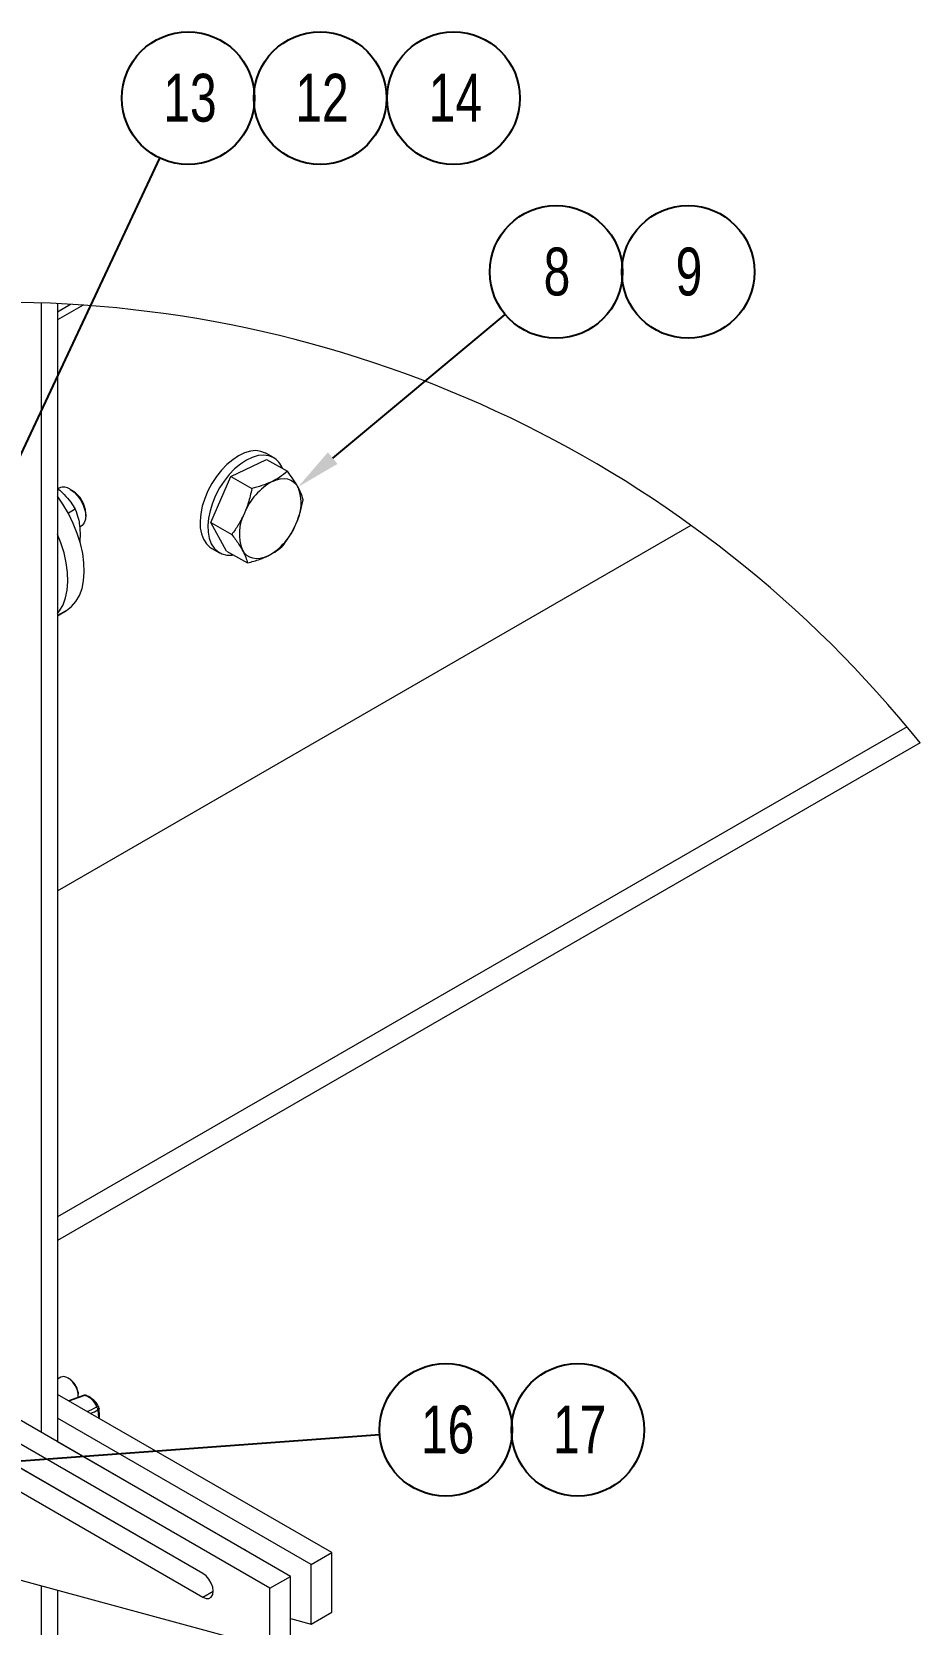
# Model space of a CAD drawing. Header units: millimetres. Extents: x 5983 to 6824, y 1301 to 1895.
# Drawn here: x 6210.9 to 6275.9, y 1460.8 to 1577.3 of the extents above; entities that cross this region are included whole.
import ezdxf

# ---------------------------------------------------------------- set-up
doc = ezdxf.new("R2010")
doc.units = ezdxf.units.MM
doc.linetypes.add('SLD-Sólida', pattern=[0])
doc.layers.add('FORMATO', color=90, linetype='SLD-Sólida')
doc.styles.add('SLDTEXTSTYLE5', font='TXT', dxfattribs={"width": 0.75})

msp = doc.modelspace()

# ---------------------------------------------------------------- linework, layer by layer
at = {"linetype": 'SLD-Sólida', "lineweight": 18}
for p, q in [((6211.61, 1557.46), (6211.61, 1474.84)), ((6212.8, 1557.41), (6212.8, 1474.15)), ((6212.8, 1556.81), (6213.75, 1557.36)), ((6214.67, 1557.3), (6212.8, 1556.22)), ((6226.47, 1546.48), (6226.04, 1546.27)), ((6226.9, 1546.61), (6226.47, 1546.48)), ((6227.3, 1546.65), (6226.9, 1546.61)), ((6227.67, 1546.6), (6227.3, 1546.65)), ((6228, 1546.47), (6227.67, 1546.6)), ((6228.59, 1546.14), (6228.02, 1546.46)), ((6225.19, 1545.63), (6224.79, 1545.22)), ((6225.61, 1545.99), (6225.19, 1545.63)), ((6225.75, 1545.31), (6225.35, 1544.9)), ((6225.47, 1544.75), (6228.07, 1546.01)), ((6226.04, 1546.27), (6225.61, 1545.99)), ((6226.18, 1545.67), (6225.75, 1545.31)), ((6226.61, 1545.95), (6226.18, 1545.67)), ((6227.04, 1546.16), (6226.61, 1545.95)), ((6227.46, 1546.29), (6227.04, 1546.16)), ((6227.86, 1546.33), (6227.46, 1546.29)), ((6228.24, 1546.28), (6227.86, 1546.33)), ((6228.07, 1546.01), (6229.61, 1545.15)), ((6228.57, 1546.15), (6228.24, 1546.28)), ((6224.08, 1544.24), (6223.79, 1543.7)), ((6224.01, 1541.4), (6225.47, 1544.75)), ((6224.42, 1544.75), (6224.08, 1544.24)), ((6224.79, 1545.22), (6224.42, 1544.75)), ((6224.98, 1544.43), (6224.65, 1543.92)), ((6225.35, 1544.9), (6224.98, 1544.43)), ((6225.47, 1544.75), (6227, 1543.88)), ((6228.51, 1544.4), (6228.8, 1544.52)), ((6228.8, 1544.52), (6229.08, 1544.59)), ((6229.08, 1544.59), (6229.36, 1544.61)), ((6229.36, 1544.61), (6229.61, 1544.58)), ((6229.61, 1544.58), (6229.85, 1544.5)), ((6229.85, 1544.5), (6230.06, 1544.38)), ((6230.06, 1544.38), (6230.24, 1544.2)), ((6230.24, 1544.2), (6230.38, 1543.99)), ((6213.19, 1542.74), (6212.8, 1543.31)), ((6212.93, 1543.9), (6212.84, 1543.85)), ((6213.91, 1543.72), (6213.73, 1543.82)), ((6213.73, 1543.82), (6214.01, 1543.62)), ((6214.01, 1543.62), (6214.27, 1543.35)), ((6214.27, 1543.35), (6214.5, 1543.02)), ((6214.5, 1543.02), (6214.68, 1542.66)), ((6223.56, 1543.14), (6223.38, 1542.58)), ((6223.79, 1543.7), (6223.56, 1543.14)), ((6224.36, 1543.38), (6224.13, 1542.82)), ((6224.65, 1543.92), (6224.36, 1543.38)), ((6213.6, 1542.05), (6213.19, 1542.74)), ((6214.1, 1542.36), (6213.59, 1542.07)), ((6213.95, 1541.33), (6213.6, 1542.05)), ((6214.68, 1542.66), (6214.8, 1542.3)), ((6214.8, 1542.3), (6214.86, 1541.95)), ((6214.86, 1541.95), (6214.84, 1541.63)), ((6214.86, 1541.86), (6214.86, 1542.07)), ((6223.27, 1542.03), (6223.22, 1541.5)), ((6223.38, 1542.58), (6223.27, 1542.03)), ((6223.95, 1542.26), (6223.84, 1541.71)), ((6224.13, 1542.82), (6223.95, 1542.26)), ((6212.8, 1514.45), (6259.13, 1541.19)), ((6214.24, 1540.6), (6213.95, 1541.33)), ((6214.47, 1539.86), (6214.24, 1540.6)), ((6214.42, 1541.07), (6214.53, 1541.13)), ((6214.6, 1541.18), (6214.53, 1541.13)), ((6214.75, 1541.37), (6214.6, 1541.18)), ((6214.84, 1541.63), (6214.75, 1541.37)), ((6223.22, 1541.5), (6223.24, 1541)), ((6223.24, 1541), (6223.32, 1540.56)), ((6223.84, 1541.71), (6223.79, 1541.18)), ((6223.79, 1541.18), (6223.81, 1540.68)), ((6223.81, 1540.68), (6223.89, 1540.24)), ((6224.01, 1541.4), (6225.54, 1540.53)), ((6225.16, 1539.31), (6224.01, 1541.4)), ((6213.05, 1539.91), (6212.8, 1540.52)), ((6213.28, 1539.17), (6213.05, 1539.91)), ((6214.64, 1539.14), (6214.47, 1539.86)), ((6223.32, 1540.56), (6223.47, 1540.17)), ((6223.47, 1540.17), (6223.68, 1539.84)), ((6223.68, 1539.84), (6223.94, 1539.59)), ((6223.89, 1540.24), (6224.04, 1539.84)), ((6223.94, 1539.59), (6224.08, 1539.5)), ((6224.04, 1539.84), (6224.25, 1539.52)), ((6224.08, 1539.5), (6224.64, 1539.18)), ((6224.25, 1539.52), (6224.51, 1539.27)), ((6213.44, 1538.45), (6213.28, 1539.17)), ((6213.53, 1537.75), (6213.44, 1538.45)), ((6214.73, 1538.44), (6214.64, 1539.14)), ((6214.75, 1537.77), (6214.73, 1538.44)), ((6224.51, 1539.27), (6224.82, 1539.1)), ((6224.82, 1539.1), (6225.18, 1539.01)), ((6225.16, 1539.31), (6226.69, 1538.44)), ((6225.18, 1539.01), (6225.57, 1539.01)), ((6225.57, 1539.01), (6225.67, 1539.02)), ((6226.46, 1539.15), (6226.32, 1539.37)), ((6226.64, 1538.98), (6226.46, 1539.15)), ((6226.85, 1538.85), (6226.64, 1538.98)), ((6227.09, 1538.78), (6226.85, 1538.85)), ((6227.34, 1538.75), (6227.09, 1538.78)), ((6227.62, 1538.77), (6227.34, 1538.75)), ((6227.9, 1538.84), (6227.62, 1538.77)), ((6228.19, 1538.96), (6227.9, 1538.84)), ((6213.56, 1537.08), (6213.53, 1537.75)), ((6214.59, 1536.57), (6214.71, 1537.14)), ((6214.71, 1537.14), (6214.75, 1537.77)), ((6213.39, 1535.88), (6213.51, 1536.45)), ((6213.51, 1536.45), (6213.56, 1537.08)), ((6214.15, 1535.62), (6214.4, 1536.06)), ((6214.4, 1536.06), (6214.59, 1536.57)), ((6212.8, 1534.58), (6213.46, 1534.97)), ((6213.46, 1534.97), (6212.8, 1534.59)), ((6212.8, 1534.74), (6212.95, 1534.93)), ((6212.95, 1534.93), (6213.2, 1535.37)), ((6213.2, 1535.37), (6213.39, 1535.88)), ((6213.46, 1534.97), (6213.83, 1535.25)), ((6213.83, 1535.25), (6214.15, 1535.62)), ((6274.91, 1526.46), (6212.8, 1490.61)), ((6275.87, 1525.28), (6212.8, 1488.88)), ((6228.33, 1463.46), (6152.91, 1506.99)), ((6229.83, 1464.32), (6154.41, 1507.85)), ((6213.03, 1478.89), (6212.8, 1478.75)), ((6213.07, 1478.9), (6213.03, 1478.89)), ((6213.26, 1478.93), (6213.07, 1478.9)), ((6213.48, 1478.88), (6213.26, 1478.93)), ((6213.7, 1478.74), (6213.48, 1478.88)), ((6213.66, 1478.78), (6213.57, 1478.83)), ((6213.92, 1478.53), (6213.7, 1478.74)), ((6214.1, 1478.28), (6213.92, 1478.53)), ((6214.23, 1477.99), (6214.1, 1478.28)), ((6214.31, 1477.7), (6214.23, 1477.99)), ((6214.31, 1477.79), (6214.32, 1477.64)), ((6232.85, 1466.06), (6212.8, 1477.63)), ((6214.67, 1477.55), (6213.6, 1477.17)), ((6214.72, 1477.54), (6213.63, 1477.15)), ((6214.32, 1477.44), (6214.31, 1477.7)), ((6214.32, 1477.53), (6214.32, 1477.64)), ((6214.32, 1477.43), (6214.32, 1477.44)), ((6215.81, 1476.71), (6215.81, 1476.71)), ((6215.84, 1476.61), (6215.83, 1476.6)), ((6215.87, 1476.05), (6215.84, 1476.62)), ((6215.84, 1476.62), (6215.84, 1476.61)), ((6231.35, 1465.2), (6212.8, 1475.9)), ((6215.75, 1476.51), (6215.79, 1475.94)), ((6215.79, 1475.91), (6215.79, 1475.94)), ((6215.79, 1475.91), (6215.79, 1475.91)), ((6215.87, 1476.04), (6215.87, 1476.05)), ((6215.87, 1476.03), (6215.87, 1476.04)), ((6223.43, 1464.54), (6207.35, 1473.83)), ((6207.93, 1473.48), (6223.56, 1464.46)), ((6226.45, 1466.28), (6212.8, 1474.16)), ((6207.38, 1472.06), (6223.43, 1462.8)), ((6211.61, 1471.37), (6211.61, 1471.36)), ((6212.8, 1470.68), (6212.8, 1470.66)), ((6196.28, 1467.8), (6228.33, 1459.1)), ((6226.56, 1466.21), (6226.45, 1466.28)), ((6231.35, 1465.2), (6232.85, 1466.06)), ((6232.85, 1461.71), (6232.85, 1466.06)), ((6231.35, 1460.84), (6231.35, 1465.2)), ((6223.66, 1464.37), (6223.43, 1464.54)), ((6223.87, 1464.12), (6223.66, 1464.37)), ((6224.04, 1463.83), (6223.87, 1464.12)), ((6224.15, 1463.53), (6224.04, 1463.83)), ((6228.33, 1463.46), (6229.83, 1464.32)), ((6229.83, 1459.97), (6229.83, 1464.32)), ((6211.61, 1463.64), (6211.61, 1454.12)), ((6212.8, 1463.32), (6212.8, 1454.55)), ((6223.43, 1462.8), (6224.19, 1463.24)), ((6223.43, 1462.8), (6223.66, 1462.71)), ((6223.66, 1462.71), (6223.87, 1462.71)), ((6223.87, 1462.71), (6224.04, 1462.81)), ((6224.04, 1462.81), (6224.15, 1462.99)), ((6224.19, 1463.24), (6224.15, 1463.53)), ((6224.15, 1462.99), (6224.19, 1463.24)), ((6228.33, 1459.1), (6228.33, 1463.46)), ((6231.35, 1460.84), (6232.85, 1461.71)), ((6229.83, 1461.25), (6231.35, 1460.84))]:
    msp.add_line(p, q, dxfattribs=at)
for centre, radius, start, end in [((6208.67, 1471.32), 86.18, 38.7606, 141.3159), ((6227.78, 1544.79), 1.57, 20.71, 59.8806), ((6230.77, 1540.35), 4.64, 119.2733, 158.0184), ((6213.26, 1543.21), 0.77, 52.9059, 115.7919), ((6212.82, 1541.99), 2.04, 2.1316, 57.8684), ((6227.35, 1542.8), 3.26, 332.0269, 21.4263), ((6229.35, 1540.56), 3.26, 152.0267, 201.4266), ((6225.93, 1543.01), 4.64, 299.2733, 338.0182), ((6212.89, 1477.57), 1.43, 8.8043, 57.5873), ((6214.68, 1477.51), 0.0471, 38.7497, 102.6823), ((6214.78, 1477.36), 0.189, 67.4834, 109.7341), ((6214.91, 1477.46), 0.0884, 67.7599, 124.5111), ((6214.29, 1476.14), 1.51, 24.6708, 67.7869), ((6212.93, 1481.42), 5.43, 291.9739, 299.8001), ((6215.61, 1476.76), 0.0486, 289.848, 11.4436), ((6215.5, 1476.49), 0.259, 5.0645, 60.0838), ((6215.69, 1476.61), 0.157, 40.0625, 101.1475), ((6215.69, 1476.65), 0.154, 295.2233, 341.6467), ((6213.01, 1481.3), 5.52, 293.5926, 299.8367), ((6215.72, 1476.08), 0.155, 295.2776, 341.3478)]:
    msp.add_arc(centre, radius, start, end, dxfattribs=at)
for points, knots in [([(6228.51, 1544.4), (6228.25, 1544.29), (6227.76, 1544.08), (6227.25, 1543.94), (6227, 1543.88)], [0, 0, 0, 0, 0.5183246, 1, 1, 1, 1]), ([(6229.61, 1545.15), (6229.42, 1544.99), (6229.08, 1544.7), (6228.68, 1544.49), (6228.51, 1544.4)], [0, 0, 0, 0, 0.5585738, 1, 1, 1, 1]), ([(6230.38, 1543.99), (6230.26, 1544.19), (6230.02, 1544.59), (6229.74, 1544.96), (6229.61, 1545.15)], [0, 0, 0, 0, 0.506167, 1, 1, 1, 1]), ([(6212.8, 1543.88), (6212.82, 1543.87), (6213, 1543.74), (6213.15, 1543.58), (6213.29, 1543.44)], [0, 0, 0, 0, 0.09616, 1, 1, 1, 1]), ([(6213.29, 1543.44), (6213.46, 1543.26), (6213.76, 1542.92), (6213.99, 1542.54), (6214.1, 1542.36)], [0, 0, 0, 0, 0.544388, 1, 1, 1, 1]), ([(6227, 1543.88), (6226.93, 1543.52), (6226.8, 1542.91), (6226.57, 1542.33), (6226.47, 1542.09)], [0, 0, 0, 0, 0.583217, 1, 1, 1, 1]), ([(6230.23, 1541.27), (6230.35, 1541.58), (6230.57, 1542.16), (6230.7, 1542.77), (6230.75, 1543.06)], [0, 0, 0, 0, 0.5341984, 1, 1, 1, 1]), ([(6230.75, 1543.06), (6230.7, 1543.23), (6230.61, 1543.55), (6230.46, 1543.85), (6230.38, 1543.99)], [0, 0, 0, 0, 0.534521, 1, 1, 1, 1]), ([(6214.1, 1542.36), (6214.18, 1542.14), (6214.32, 1541.76), (6214.39, 1541.36), (6214.41, 1541.18)], [0, 0, 0, 0, 0.567508, 1, 1, 1, 1]), ([(6226.47, 1542.09), (6226.33, 1541.79), (6226.06, 1541.25), (6225.71, 1540.75), (6225.54, 1540.53)], [0, 0, 0, 0, 0.540065, 1, 1, 1, 1]), ([(6214.41, 1541.18), (6214.43, 1540.94), (6214.47, 1540.54), (6214.43, 1540.14), (6214.42, 1539.97)], [0, 0, 0, 0, 0.593334, 1, 1, 1, 1]), ([(6229.3, 1539.71), (6229.5, 1539.99), (6229.86, 1540.49), (6230.12, 1541.04), (6230.23, 1541.27)], [0, 0, 0, 0, 0.577305, 1, 1, 1, 1]), ([(6225.54, 1540.53), (6225.71, 1540.3), (6225.99, 1539.93), (6226.23, 1539.53), (6226.32, 1539.37)], [0, 0, 0, 0, 0.611478, 1, 1, 1, 1]), ([(6228.19, 1538.96), (6228.41, 1539.08), (6228.81, 1539.29), (6229.15, 1539.58), (6229.3, 1539.71)], [0, 0, 0, 0, 0.558591, 1, 1, 1, 1]), ([(6226.32, 1539.37), (6226.41, 1539.2), (6226.56, 1538.9), (6226.65, 1538.58), (6226.69, 1538.44)], [0, 0, 0, 0, 0.582729, 1, 1, 1, 1]), ([(6226.69, 1538.44), (6227, 1538.52), (6227.51, 1538.66), (6228, 1538.87), (6228.19, 1538.96)], [0, 0, 0, 0, 0.599156, 1, 1, 1, 1]), ([(6214.94, 1477.54), (6214.92, 1477.55), (6214.88, 1477.57), (6214.81, 1477.57), (6214.74, 1477.57), (6214.69, 1477.56), (6214.67, 1477.55)], [0, 0, 0, 0, 0.23385, 0.49105, 0.753058, 1, 1, 1, 1]), ([(6215.82, 1476.68), (6215.8, 1476.73), (6215.74, 1476.88), (6215.57, 1477.11), (6215.31, 1477.33), (6215.09, 1477.47), (6214.96, 1477.53), (6214.94, 1477.54)], [0, 0, 0, 0, 0.1352034, 0.3849712, 0.6597871, 0.9538492, 1, 1, 1, 1]), ([(6215.83, 1476.6), (6215.83, 1476.62), (6215.83, 1476.66), (6215.82, 1476.7), (6215.81, 1476.71)], [0, 0, 0, 0, 0.503822, 1, 1, 1, 1]), ([(6215.81, 1475.9), (6215.82, 1475.9), (6215.84, 1475.93), (6215.86, 1475.97), (6215.87, 1476.01), (6215.87, 1476.03)], [0, 0, 0, 0, 0.251854, 0.627638, 1, 1, 1, 1])]:
    msp.add_open_spline(points, degree=3, knots=knots, dxfattribs=at)
at = {"layer": 'FORMATO'}
for p, q in [((6208.19, 1542.26), (6220.29, 1568.04)), ((6232.92, 1546.1), (6245.53, 1556.61)), ((6208.82, 1472.68), (6236.36, 1474.69))]:
    msp.add_line(p, q, dxfattribs=at)
for centre in [(6222.35, 1572.43), (6232, 1572.43), (6241.76, 1572.43), (6249.25, 1559.72), (6258.9, 1559.72), (6241.19, 1475.04), (6250.84, 1475.04)]:
    msp.add_circle(centre, 4.85, dxfattribs=at)
msp.add_solid([(6233.27, 1545.68), (6230.38, 1543.99), (6232.57, 1546.53)], dxfattribs=at)

# ---------------------------------------------------------------- texts
at = {"layer": 'FORMATO', "style": 'SLDTEXTSTYLE5', "width": 0.75}
for s, p in [('13', (6220.53, 1570.71)), ('12', (6230.18, 1570.71)), ('14', (6239.94, 1570.71)), ('8', (6248.34, 1558)), ('9', (6257.99, 1558)), ('16', (6239.37, 1473.32)), ('17', (6249.02, 1473.32))]:
    msp.add_text(s, height=3.5, dxfattribs=at).set_placement(p)

doc.saveas('drawing.dxf')
